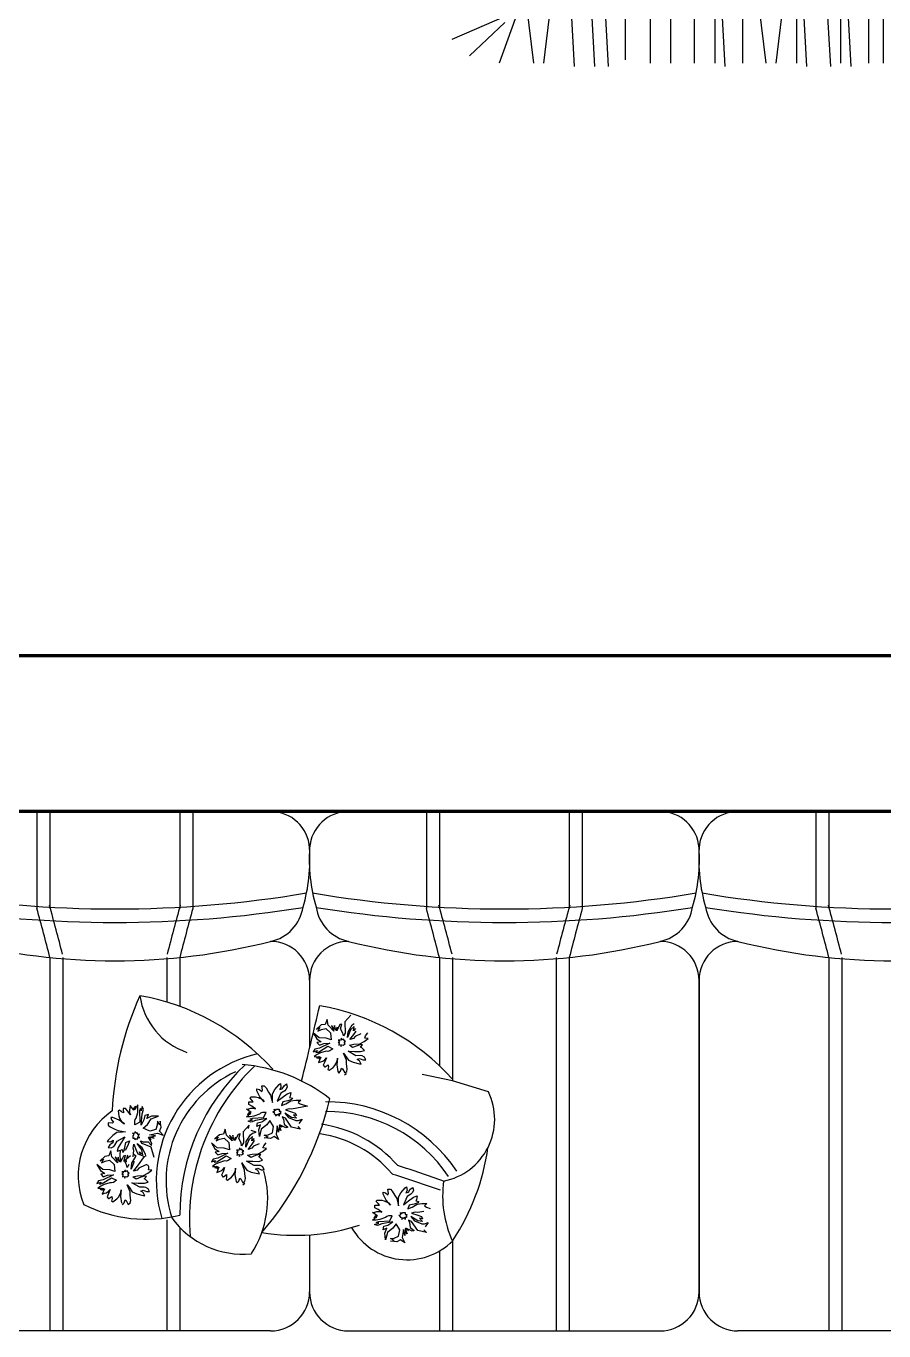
# Model space of a CAD drawing. Header units: millimetres. Extents: x 44393 to 91220, y 25301 to 41858.
# Drawn here: x 56136 to 57457, y 35278 to 37288 of the extents above; entities that cross this region are included whole.
import ezdxf

# ---------------------------------------------------------------- set-up
doc = ezdxf.new("R2010")
doc.units = ezdxf.units.MM
doc.layers.add('I-FURN-IBN', color=1, linetype='Continuous', lineweight=15)
doc.layers.add('LAYER6', color=6, linetype='Continuous')

# ---------------------------------------------------------------- blocks, each defined once
blk = doc.blocks.new('A$C17700EB5')
at = {"layer": 'LAYER6', "color": 250}
for p, q in [((229.9, 93.4), (240.4, 5.3)), ((266.6, 94.2), (256.1, 5.3)), ((298, 94.2), (303.3, 0.1)), ((329.5, 94.2), (334.7, 0.1)), ((350.4, 94.2), (355.7, 0.1)), ((381.9, 94.2), (381.9, 10.5)), ((420.2, 94.2), (420.2, 5.3)), ((451.7, 94.2), (451.6, 5.3)), ((488.3, 94.2), (488.3, 5.3)), ((519.8, 94.2), (519.8, 5.3)), ((530.2, 94.2), (535.5, 0)), ((562.6, 93.4), (562.6, 5.4)), ((587.9, 93.4), (598.3, 5.3)), ((624.5, 94.1), (614.1, 5.3)), ((645.5, 94.1), (645.5, 5.3)), ((656, 94.1), (661.2, 0)), ((692.7, 94.1), (697.9, 0)), ((713.6, 94.1), (713.6, 5.3)), ((724.1, 94.1), (729.3, 0)), ((756.5, 93.4), (756.5, 5.4)), ((779, 94.1), (779, 5.3)), ((198.8, 78.3), (114.6, 42)), ((196.3, 68), (141.9, 16.8)), ((212.1, 73.6), (187.7, 5.2))]:
    blk.add_line(p, q, dxfattribs=at)
blk = doc.blocks.new('fdsfdh4')
at = {"color": 4}
for p, q in [((25859.6, 46246.7), (25379.3, 46246.7)), ((25979.3, 46246.7), (26475.9, 46246.7)), ((26699.4, 46246.7), (26579.3, 46246.7))]:
    blk.add_line(p, q, dxfattribs=at)
at = {"color": 8}
for p, q in [((25499.4, 46246.7), (25499.4, 46097.2)), ((25519.4, 46246.7), (25519.4, 46097.2)), ((25719.4, 46246.7), (25719.4, 46097.2)), ((25739.4, 46246.7), (25739.4, 46097.2)), ((26099.4, 46246.7), (26099.4, 46097.2)), ((26119.4, 46246.7), (26119.4, 46097.2)), ((26319.4, 46246.7), (26319.4, 46097.2)), ((26339.4, 46246.7), (26339.4, 46097.2)), ((26699.4, 46246.7), (26699.4, 46097.2)), ((26719.4, 46246.7), (26719.4, 46097.2)), ((25519.4, 46021.8), (25519.4, 45446.7)), ((25539.4, 46021.8), (25539.4, 45446.7)), ((25699.4, 46021.8), (25699.4, 45953.2)), ((25719.4, 46021.8), (25719.4, 45946.5)), ((26119.4, 46021.8), (26119.4, 45855.2)), ((26139.4, 46021.8), (26139.4, 45832)), ((26299.4, 46021.8), (26299.4, 45446.7)), ((26319.4, 46021.8), (26319.4, 45446.7)), ((26719.4, 46021.8), (26719.4, 45446.7)), ((26739.4, 46021.8), (26739.4, 45446.7)), ((25919.4, 45986.7), (25919.4, 45882.7)), ((26519.4, 45986.7), (26519.4, 45506.7)), ((26519.4, 45506.7), (26519.4, 45986.7)), ((26519.4, 45506.7), (26519.4, 45986.7)), ((26519.4, 45506.7), (26519.4, 45986.7)), ((26519.4, 45506.7), (26519.4, 45986.7)), ((26519.4, 45986.7), (26519.4, 45506.7)), ((25982.9, 45932.8), (25973.7, 45922.7)), ((25937.4, 45917.9), (25930.2, 45911.6)), ((25930.2, 45911.6), (25935.4, 45914.1)), ((25935.4, 45914.1), (25932.4, 45908.5)), ((25932.4, 45908.5), (25937.6, 45911)), ((25943.7, 45918.9), (25937.4, 45917.9)), ((25937.6, 45911), (25944.7, 45912.5)), ((25946.4, 45926.6), (25943.7, 45918.9)), ((25944.7, 45912.5), (25951.8, 45905.9)), ((25948.2, 45917.4), (25946.4, 45926.6)), ((25957, 45908.4), (25948.2, 45917.4)), ((25953, 45917.3), (25957, 45908.4)), ((25958.2, 45911.6), (25953, 45917.3)), ((25959.9, 45909.3), (25957.8, 45917.2)), ((25957.8, 45917.2), (25958.2, 45911.6)), ((25962.1, 45914.4), (25959.9, 45909.3)), ((25966.2, 45918.5), (25961.2, 45909.1)), ((25961.2, 45909.1), (25962.1, 45914.4)), ((25969.1, 45919.4), (25966.2, 45918.5)), ((25967.2, 45912.2), (25969.1, 45919.4)), ((25970.8, 45905.4), (25967.2, 45912.2)), ((25973.7, 45922.7), (25974.3, 45905.5)), ((25982.6, 45910.3), (25977.9, 45898.8)), ((25978.7, 45907.5), (25985.2, 45918)), ((25988.2, 45915.5), (25982.6, 45910.3)), ((25985.2, 45918), (25988.3, 45920.2)), ((25987.1, 45908.8), (25988.2, 45915.5)), ((25990.4, 45912.4), (25987.1, 45908.8)), ((25934.1, 45897.9), (25925.1, 45905.6)), ((25925.1, 45905.6), (25930.4, 45896.5)), ((25930.4, 45896.5), (25937.1, 45892)), ((25937.1, 45892), (25930.8, 45891)), ((25930.8, 45891), (25934.9, 45886.9)), ((25944.9, 45897.5), (25934.1, 45897.9)), ((25950.4, 45889.7), (25934.8, 45882.1)), ((25934.9, 45886.9), (25941.5, 45889.2)), ((25941.5, 45889.2), (25950.4, 45889.7)), ((25952.6, 45894.8), (25944.9, 45897.5)), ((25951.8, 45905.9), (25952.6, 45894.8)), ((25969, 45894.8), (25963.5, 45894.4)), ((25963.5, 45894.4), (25966.2, 45893.9)), ((25966.2, 45893.9), (25963.6, 45890.9)), ((25963.6, 45890.9), (25964.9, 45890.7)), ((25964.9, 45890.7), (25964.3, 45886.7)), ((25968.2, 45897.7), (25969, 45894.8)), ((25970.4, 45894.6), (25968.2, 45897.7)), ((25971.4, 45896.5), (25970.4, 45894.6)), ((25971.5, 45901.2), (25970.8, 45905.4)), ((25971.1, 45886.9), (25974.2, 45889.1)), ((25973.6, 45893.4), (25971.4, 45896.5)), ((25974.3, 45905.5), (25971.5, 45901.2)), ((25972.6, 45891.5), (25974.9, 45893.1)), ((25974.2, 45889.1), (25972.6, 45891.5)), ((25974.9, 45893.1), (25973.6, 45893.4)), ((25977.9, 45898.8), (25978.7, 45907.5)), ((25981.4, 45895.5), (25987.5, 45903.3)), ((25987.2, 45897.2), (25981.4, 45895.5)), ((25989.7, 45900.2), (25987.2, 45897.2)), ((25987.5, 45903.3), (25991.1, 45908.2)), ((25987.7, 45888.2), (25996.7, 45888.8)), ((25998.6, 45904.2), (25989.7, 45900.2)), ((25996.7, 45888.8), (26003.5, 45892.4)), ((26003.5, 45892.4), (26009.7, 45896.9)), ((26004.4, 45897.7), (26005.6, 45901)), ((26009.7, 45896.9), (26004.4, 45897.7)), ((26005.6, 45901), (26009.1, 45905.8)), ((25927.7, 45880.6), (25924.9, 45876.3)), ((25924.9, 45876.3), (25931.5, 45878.6)), ((25931.1, 45872.5), (25926.5, 45869.2)), ((25926.5, 45869.2), (25931.2, 45869.1)), ((25934.8, 45882.1), (25927.7, 45880.6)), ((25934.8, 45882.1), (25927.7, 45880.6)), ((25931.5, 45878.6), (25928.9, 45875.6)), ((25931.5, 45878.6), (25928.9, 45875.6)), ((25928.9, 45875.6), (25933.1, 45876.2)), ((25928.9, 45875.6), (25933.1, 45876.2)), ((25930.2, 45867.2), (25933.4, 45869.4)), ((25931.2, 45869.1), (25930.2, 45867.2)), ((25936.3, 45875), (25931.1, 45872.5)), ((25936.3, 45875), (25931.1, 45872.5)), ((25933.4, 45869.4), (25931.6, 45866.9)), ((25931.6, 45866.9), (25934.7, 45869.2)), ((25933.1, 45876.2), (25947.7, 45885.4)), ((25934.7, 45869.2), (25933.5, 45865.9)), ((25934.7, 45869.2), (25933.5, 45865.9)), ((25945, 45877.7), (25936.3, 45875)), ((25947.6, 45877.2), (25945, 45877.7)), ((25950.5, 45878.1), (25947.6, 45877.2)), ((25947.7, 45885.4), (25955.2, 45881.4)), ((25955.2, 45881.4), (25950.5, 45878.1)), ((25964.3, 45886.7), (25967.1, 45887.6)), ((25967.1, 45887.6), (25968, 45884.7)), ((25968, 45884.7), (25968.5, 45887.4)), ((25968.5, 45887.4), (25971.1, 45886.9)), ((25971.8, 45874.5), (25974.5, 45870.7)), ((25976.1, 45863.6), (25971.8, 45874.5)), ((25974.5, 45870.7), (25979.5, 45863.7)), ((25990.9, 45870.6), (25979.1, 45877.4)), ((25979.1, 45877.4), (25988.6, 45877.2)), ((25980.7, 45886.7), (25987.7, 45888.2)), ((25985.5, 45883.2), (25980.7, 45886.7)), ((25992.8, 45886), (25985.5, 45883.2)), ((25988.6, 45877.2), (25998.1, 45876.9)), ((25997.8, 45870.9), (25990.9, 45870.6)), ((25998.6, 45887.8), (25992.8, 45886)), ((26000.5, 45870.4), (25997.8, 45870.9)), ((25997.9, 45883.8), (26001.2, 45887.3)), ((25999.8, 45882.8), (25997.9, 45883.8)), ((25998.1, 45876.9), (26003.9, 45878.7)), ((26001.2, 45887.3), (25998.6, 45887.8)), ((26003.9, 45878.7), (25999.8, 45882.8)), ((26004.2, 45868.4), (26000.5, 45870.4)), ((26006.2, 45864), (26004.2, 45868.4)), ((25936.6, 45868.2), (25933.1, 45859.9)), ((25933.1, 45859.9), (25936.8, 45861.3)), ((25933.5, 45865.9), (25936.6, 45868.2)), ((25933.5, 45865.9), (25936.6, 45868.2)), ((25936.8, 45861.3), (25939.7, 45862.2)), ((25936.8, 45861.3), (25939.7, 45862.2)), ((25939.7, 45862.2), (25942.8, 45864.4)), ((25939.7, 45862.2), (25942.8, 45864.4)), ((25942.9, 45861), (25940.6, 45855.9)), ((25942.9, 45861), (25940.6, 45855.9)), ((25940.6, 45855.9), (25942.9, 45852.8)), ((25942.8, 45864.4), (25945.3, 45867.4)), ((25945.3, 45867.4), (25942.9, 45861)), ((25945.3, 45867.4), (25942.9, 45861)), ((25942.9, 45852.8), (25943.6, 45853.3)), ((25943.6, 45853.3), (25948.3, 45856.6)), ((25948.4, 45853.2), (25947.7, 45849.2)), ((25947.7, 45849.2), (25949.6, 45848.2)), ((25948.3, 45856.6), (25948.4, 45853.2)), ((25949.6, 45848.2), (25955.8, 45852.6)), ((25955.8, 45852.6), (25958.4, 45855.6)), ((25958.4, 45855.6), (25962.1, 45861.8)), ((25962.2, 45866.6), (25961.2, 45856.5)), ((25961.2, 45856.5), (25962.9, 45846)), ((25962.1, 45861.8), (25962.2, 45866.6)), ((25967.1, 45846.6), (25968.5, 45851.2)), ((25968.5, 45851.2), (25970.4, 45850.2)), ((25970.4, 45850.2), (25973.5, 45844.2)), ((25976.5, 45858), (25976.1, 45863.6)), ((25977.3, 45850.4), (25976.5, 45858)), ((25976.6, 45846.4), (25977.3, 45850.4)), ((25979.5, 45863.7), (25986.5, 45860.5)), ((25986.5, 45860.5), (25996.3, 45858.1)), ((25992.7, 45864.9), (25996.4, 45866.3)), ((25996.5, 45862.9), (25992.7, 45864.9)), ((25996.3, 45858.1), (25999, 45857.7)), ((25996.4, 45866.3), (26001.4, 45864.1)), ((25999, 45857.7), (25996.5, 45862.9)), ((26001.4, 45864.1), (26006.2, 45864)), ((25962.9, 45846), (25964.5, 45843.7)), ((25964.5, 45843.7), (25967.1, 45846.6)), ((25973.3, 45841.1), (25976.4, 45843.3)), ((25973.5, 45844.2), (25976.6, 45846.4)), ((26139.4, 45832), (26092.7, 45841.7)), ((26194.9, 45815.1), (26139.4, 45832)), ((25838.3, 45816.6), (25838.3, 45819.4)), ((25838.3, 45819.4), (25842.1, 45818.5)), ((25843, 45807), (25838.3, 45816.6)), ((25842.1, 45818.5), (25845.9, 45815.6)), ((25845.9, 45824.2), (25849.7, 45824.2)), ((25846.8, 45817.5), (25845.9, 45824.2)), ((25845.9, 45815.6), (25846.8, 45817.5)), ((25849.7, 45824.2), (25852.5, 45821.3)), ((25852.5, 45821.3), (25856.4, 45814.6)), ((25856.4, 45814.6), (25859.2, 45809.9)), ((25859.2, 45809.9), (25862.1, 45798.5)), ((25862.1, 45811.8), (25865.9, 45818.5)), ((25862.1, 45803.2), (25862.1, 45811.8)), ((25865.9, 45818.5), (25872.5, 45826.1)), ((25875.4, 45812.7), (25869.7, 45800.4)), ((25872.5, 45826.1), (25874.4, 45828)), ((25875.4, 45822.3), (25873.5, 45818.5)), ((25873.5, 45818.5), (25877.3, 45819.4)), ((25874.4, 45828), (25875.4, 45822.3)), ((25881.1, 45816.6), (25875.4, 45812.7)), ((25877.3, 45819.4), (25880.2, 45824.2)), ((25877.3, 45806.1), (25884.9, 45811.8)), ((25880.2, 45824.2), (25884, 45827)), ((25883, 45818.5), (25881.1, 45816.6)), ((25884.9, 45822.3), (25883, 45818.5)), ((25884, 45827), (25884.9, 45822.3)), ((25884.9, 45811.8), (25890.6, 45813.7)), ((25889.7, 45808), (25888.7, 45806.1)), ((25890.6, 45813.7), (25889.7, 45808)), ((25636, 45789.5), (25632.2, 45789.2)), ((25632.2, 45789.2), (25632.3, 45788.3)), ((25632.3, 45788.3), (25632.7, 45782.6)), ((25639.2, 45785), (25636, 45789.5)), ((25639.2, 45785), (25636, 45789.5)), ((25642.6, 45790), (25641.9, 45787.1)), ((25642.6, 45790), (25641.9, 45787.1)), ((25643.3, 45793.9), (25642.6, 45790)), ((25648.6, 45786.7), (25643.3, 45793.9)), ((25648.3, 45790.5), (25648.6, 45786.7)), ((25650.5, 45787.8), (25648.3, 45790.5)), ((25648.3, 45790.5), (25648.6, 45786.7)), ((25650.5, 45787.8), (25648.3, 45790.5)), ((25650.2, 45791.6), (25650.5, 45787.8)), ((25651.3, 45788.8), (25650.2, 45791.6)), ((25651, 45792.6), (25651.3, 45788.8)), ((25652.1, 45790.8), (25651, 45792.6)), ((25654.7, 45794.8), (25652.1, 45790.8)), ((25654.6, 45783.3), (25655.1, 45789.1)), ((25654.6, 45783.3), (25655.1, 45789.1)), ((25655.1, 45789.1), (25654.7, 45794.8)), ((25658.9, 45789.4), (25657.3, 45785.5)), ((25658.9, 45789.4), (25657.3, 45785.5)), ((25660.2, 45785.7), (25658.9, 45789.4)), ((25660.2, 45785.7), (25658.9, 45789.4)), ((25661.6, 45792.5), (25660.2, 45785.7)), ((25661.5, 45781), (25663.8, 45787.9)), ((25661.5, 45781), (25663.8, 45787.9)), ((25663.8, 45787.9), (25661.6, 45792.5)), ((25822.1, 45788), (25825.9, 45788.9)), ((25829.7, 45783.2), (25822.1, 45788)), ((25825.9, 45799.4), (25826.8, 45799.4)), ((25825.9, 45795.6), (25825.9, 45799.4)), ((25830.6, 45792.7), (25825.9, 45795.6)), ((25830.6, 45792.7), (25825.9, 45795.6)), ((25825.9, 45788.9), (25828.7, 45789.9)), ((25825.9, 45788.9), (25828.7, 45789.9)), ((25826.8, 45799.4), (25832.5, 45799.4)), ((25827.8, 45805.1), (25828.7, 45807)), ((25830.6, 45802.3), (25827.8, 45805.1)), ((25828.7, 45807), (25836.3, 45807)), ((25828.7, 45789.9), (25832.5, 45789.9)), ((25828.7, 45789.9), (25832.5, 45789.9)), ((25832.5, 45799.4), (25830.6, 45802.3)), ((25836.3, 45788.9), (25830.6, 45792.7)), ((25836.3, 45788.9), (25830.6, 45792.7)), ((25832.5, 45789.9), (25836.3, 45788.9)), ((25836.3, 45807), (25840.2, 45806.1)), ((25840.2, 45806.1), (25846.8, 45803.2)), ((25849.7, 45799.4), (25843, 45807)), ((25846.8, 45803.2), (25849.7, 45799.4)), ((25862.1, 45798.5), (25862.1, 45803.2)), ((25864.9, 45788), (25866.8, 45786.1)), ((25865.9, 45785.1), (25864.9, 45788)), ((25866.8, 45786.1), (25868.7, 45788)), ((25868.7, 45788), (25872.5, 45788)), ((25869.7, 45800.4), (25877.3, 45806.1)), ((25872.5, 45788), (25872.5, 45785.1)), ((25878.3, 45799.4), (25876.4, 45793.7)), ((25876.4, 45793.7), (25883, 45796.5)), ((25885.9, 45801.3), (25878.3, 45799.4)), ((25887.8, 45788.9), (25882.1, 45787)), ((25883, 45796.5), (25890.6, 45801.3)), ((25891.6, 45803.2), (25885.9, 45801.3)), ((25891.6, 45788), (25887.8, 45788.9)), ((25888.7, 45806.1), (25893.5, 45805.1)), ((25890.6, 45801.3), (25898.3, 45802.3)), ((25893.5, 45805.1), (25891.6, 45803.2)), ((25916, 45792.9), (25891.6, 45788)), ((25898.3, 45802.3), (25905.9, 45802.3)), ((25905.9, 45802.3), (25902.1, 45798.5)), ((25902.1, 45798.5), (25904.9, 45796.5)), ((25904.9, 45796.5), (25916, 45792.9)), ((25616.1, 45775.5), (25613.2, 45775.3)), ((25613.2, 45775.3), (25614.5, 45771.6)), ((25614.5, 45771.6), (25617.6, 45768)), ((25617.6, 45768), (25615.8, 45766.9)), ((25625.9, 45771.5), (25616.1, 45775.5)), ((25626.6, 45786.9), (25624.8, 45785.8)), ((25624.8, 45785.8), (25625.4, 45778.2)), ((25625.4, 45778.2), (25626.7, 45774.5)), ((25634.1, 45765.5), (25625.9, 45771.5)), ((25629.7, 45784.3), (25626.6, 45786.9)), ((25626.7, 45774.5), (25630, 45768)), ((25632.7, 45782.6), (25629.7, 45784.3)), ((25630, 45768), (25634.1, 45765.5)), ((25643.5, 45779.6), (25639.2, 45785)), ((25643.5, 45779.6), (25639.2, 45785)), ((25641.9, 45787.1), (25642.2, 45783.3)), ((25641.9, 45787.1), (25642.2, 45783.3)), ((25642.2, 45783.3), (25643.5, 45779.6)), ((25650, 45769.6), (25650.7, 45772.5)), ((25650.4, 45763.9), (25650, 45769.6)), ((25657.7, 45768.3), (25650.4, 45763.9)), ((25650.7, 45772.5), (25652.5, 45774.6)), ((25652.5, 45774.6), (25654.6, 45783.3)), ((25657.3, 45785.5), (25657.7, 45768.3)), ((25660, 45763.7), (25661.5, 45781)), ((25664.1, 45771.7), (25660, 45763.7)), ((25665.5, 45778.5), (25664.1, 45771.7)), ((25671.1, 45779.9), (25665.5, 45778.5)), ((25668.7, 45773.9), (25671.1, 45779.9)), ((25676.1, 45777.4), (25668.7, 45773.9)), ((25669.5, 45764.4), (25675.5, 45773.5)), ((25675.5, 45773.5), (25686.6, 45777.3)), ((25686.6, 45777.3), (25676.1, 45777.4)), ((25685.3, 45769.5), (25684.8, 45763.7)), ((25688.6, 45764), (25685.3, 45769.5)), ((25689.1, 45769.8), (25688.6, 45764)), ((25690.8, 45760.4), (25689.1, 45769.8)), ((25822.1, 45776.5), (25825.9, 45779.4)), ((25827.8, 45776.5), (25822.1, 45776.5)), ((25824, 45780.4), (25827.8, 45780.4)), ((25825.9, 45779.4), (25824, 45780.4)), ((25824.9, 45781.3), (25828.7, 45781.3)), ((25827.8, 45780.4), (25824.9, 45781.3)), ((25824.9, 45769.9), (25831.6, 45771.8)), ((25829.7, 45768), (25824.9, 45769.9)), ((25825.9, 45783.2), (25829.7, 45783.2)), ((25828.7, 45781.3), (25825.9, 45783.2)), ((25825.9, 45783.2), (25829.7, 45783.2)), ((25828.7, 45781.3), (25825.9, 45783.2)), ((25833.5, 45777.5), (25827.8, 45776.5)), ((25833.5, 45777.5), (25827.8, 45776.5)), ((25827.8, 45772.7), (25831.6, 45774.6)), ((25827.8, 45772.7), (25831.6, 45774.6)), ((25831.6, 45771.8), (25827.8, 45772.7)), ((25831.6, 45771.8), (25827.8, 45772.7)), ((25836.3, 45770.8), (25829.7, 45768)), ((25836.3, 45770.8), (25829.7, 45768)), ((25831.6, 45774.6), (25848.7, 45775.6)), ((25842.1, 45780.4), (25833.5, 45777.5)), ((25853.5, 45773.7), (25836.3, 45770.8)), ((25839.2, 45767), (25845.9, 45768.9)), ((25844, 45782.3), (25842.1, 45780.4)), ((25846.8, 45783.2), (25844, 45782.3)), ((25845.9, 45768.9), (25853.5, 45773.7)), ((25852.5, 45783.2), (25846.8, 45783.2)), ((25848.7, 45775.6), (25852.5, 45783.2)), ((25858.3, 45770.8), (25853.5, 45764.2)), ((25864, 45761.3), (25858.3, 45770.8)), ((25863, 45784.2), (25865.9, 45785.1)), ((25865.9, 45781.3), (25863, 45784.2)), ((25864.9, 45780.4), (25865.9, 45781.3)), ((25868.7, 45779.4), (25864.9, 45780.4)), ((25871.6, 45780.4), (25866.8, 45777.5)), ((25866.8, 45777.5), (25868.7, 45779.4)), ((25872.5, 45777.5), (25871.6, 45780.4)), ((25872.5, 45785.1), (25875.4, 45785.1)), ((25872.5, 45781.3), (25872.5, 45777.5)), ((25874.4, 45780.4), (25872.5, 45781.3)), ((25875.4, 45785.1), (25874.4, 45784.2)), ((25874.4, 45784.2), (25874.4, 45780.4)), ((25877.3, 45776.5), (25879.2, 45772.7)), ((25882.1, 45774.6), (25877.3, 45776.5)), ((25879.2, 45772.7), (25880.2, 45765.1)), ((25891.6, 45775.6), (25881.1, 45782.3)), ((25881.1, 45782.3), (25886.8, 45775.6)), ((25882.1, 45787), (25891.6, 45784.2)), ((25891.6, 45760.4), (25882.1, 45774.6)), ((25886.8, 45775.6), (25898.3, 45770.8)), ((25891.6, 45784.2), (25897.3, 45782.3)), ((25899.2, 45774.6), (25891.6, 45775.6)), ((25894.5, 45779.4), (25899.2, 45774.6)), ((25899.2, 45778.5), (25894.5, 45779.4)), ((25897.3, 45782.3), (25899.2, 45778.5)), ((25898.3, 45770.8), (25902.1, 45770.8)), ((25902.1, 45770.8), (25907.8, 45772.7)), ((25907.8, 45772.7), (25903, 45766.1)), ((25609.1, 45767.3), (25609.4, 45763.5)), ((25615.8, 45766.9), (25609.1, 45767.3)), ((25616.3, 45747.9), (25609.3, 45740.6)), ((25609.4, 45763.5), (25612.4, 45760.9)), ((25612.4, 45760.9), (25619.4, 45757.6)), ((25622.7, 45752.2), (25616.3, 45747.9)), ((25619.4, 45757.6), (25624.4, 45755.2)), ((25631.2, 45752.8), (25622.7, 45752.2)), ((25624.4, 45755.2), (25636, 45753.2)), ((25636, 45753.2), (25631.2, 45752.8)), ((25646.6, 45751.2), (25648.7, 45749.4)), ((25649.6, 45750.5), (25646.6, 45751.2)), ((25648.7, 45749.4), (25646.9, 45747.4)), ((25650.3, 45753.4), (25649.6, 45750.5)), ((25653.4, 45750.8), (25650.3, 45753.4)), ((25654.2, 45751.8), (25653.4, 45750.8)), ((25655.5, 45748.1), (25654.2, 45751.8)), ((25654.8, 45745.1), (25657.2, 45750.1)), ((25657.2, 45750.1), (25655.5, 45748.1)), ((25663.2, 45759.2), (25669.5, 45764.4)), ((25673.2, 45754.2), (25663.2, 45759.2)), ((25672.7, 45748.5), (25684.9, 45751.3)), ((25682.3, 45747.3), (25672.7, 45748.5)), ((25682.5, 45756.9), (25673.2, 45754.2)), ((25684.8, 45763.7), (25682.5, 45756.9)), ((25684.9, 45751.3), (25693.7, 45748.2)), ((25688.4, 45754.5), (25690.8, 45760.4)), ((25693.7, 45748.2), (25688.4, 45754.5)), ((25780.6, 45748.7), (25773.4, 45742.4)), ((25787, 45749.7), (25780.6, 45748.7)), ((25789.6, 45757.4), (25787, 45749.7)), ((25791.5, 45748.2), (25789.6, 45757.4)), ((25800.2, 45739.3), (25791.5, 45748.2)), ((25796.3, 45748.1), (25800.2, 45739.3)), ((25801.4, 45742.5), (25796.3, 45748.1)), ((25803.1, 45740.1), (25801, 45748)), ((25801, 45748), (25801.4, 45742.5)), ((25809.4, 45749.3), (25804.4, 45739.9)), ((25812.3, 45750.2), (25809.4, 45749.3)), ((25810.4, 45743), (25812.3, 45750.2)), ((25826.2, 45763.6), (25817, 45753.5)), ((25817, 45753.5), (25817.5, 45736.4)), ((25821.9, 45738.3), (25828.5, 45748.9)), ((25825.3, 45758.3), (25826.2, 45763.6)), ((25828.5, 45748.9), (25831.6, 45751.1)), ((25837.3, 45752.8), (25829.6, 45755.5)), ((25831.6, 45751.1), (25837.3, 45752.8)), ((25838.3, 45761.3), (25839.2, 45767)), ((25844, 45764.2), (25838.3, 45761.3)), ((25841.1, 45756.5), (25844, 45764.2)), ((25842.1, 45746.1), (25841.1, 45756.5)), ((25844.9, 45757.5), (25842.1, 45746.1)), ((25853.5, 45764.2), (25844.9, 45757.5)), ((25849.7, 45748), (25855.4, 45748.9)), ((25855.4, 45745.1), (25849.7, 45748)), ((25855.4, 45748.9), (25862.1, 45751.8)), ((25862.1, 45751.8), (25864, 45761.3)), ((25869.7, 45762.3), (25867.8, 45749.9)), ((25867.8, 45749.9), (25871.6, 45741.3)), ((25871.6, 45752.7), (25869.7, 45762.3)), ((25872.5, 45760.4), (25871.6, 45752.7)), ((25872.5, 45763.2), (25875.4, 45755.6)), ((25877.3, 45760.4), (25872.5, 45763.2)), ((25875.4, 45755.6), (25872.5, 45760.4)), ((25873.5, 45764.2), (25877.3, 45760.4)), ((25883, 45759.4), (25873.5, 45764.2)), ((25880.2, 45765.1), (25885.9, 45760.4)), ((25885.9, 45760.4), (25883, 45759.4)), ((25904.9, 45757.5), (25891.6, 45760.4)), ((25901.1, 45761.3), (25904.9, 45757.5)), ((25609.3, 45740.6), (25607.5, 45738.6)), ((25607.5, 45738.6), (25613.3, 45738.1)), ((25611.8, 45733.2), (25609.2, 45729.1)), ((25609.2, 45729.1), (25614, 45728.6)), ((25616.3, 45736.4), (25611.8, 45733.2)), ((25613.3, 45738.1), (25616.9, 45740.3)), ((25614, 45728.6), (25617.7, 45730.8)), ((25616.9, 45740.3), (25616.3, 45736.4)), ((25617.7, 45730.8), (25619.4, 45732.8)), ((25619.4, 45732.8), (25622.8, 45738.8)), ((25622.8, 45738.8), (25634.7, 45745.5)), ((25624.5, 45729.4), (25623, 45723.5)), ((25629.6, 45737.4), (25624.5, 45729.4)), ((25634.7, 45745.5), (25629.6, 45737.4)), ((25633.5, 45723.4), (25635, 45729.3)), ((25635, 45729.3), (25636.3, 45737)), ((25639.5, 45732.5), (25635.4, 45724.5)), ((25636.3, 45737), (25641.8, 45739.3)), ((25641.8, 45739.3), (25639.5, 45732.5)), ((25646.9, 45747.4), (25647.2, 45743.6)), ((25647.2, 45743.6), (25650.1, 45743.8)), ((25647.5, 45728.3), (25648.9, 45734.2)), ((25648.7, 45724.6), (25647.5, 45728.3)), ((25648.9, 45734.2), (25652.5, 45724.9)), ((25650.1, 45743.8), (25650.3, 45741)), ((25650.3, 45741), (25651.2, 45742)), ((25651.2, 45742), (25655, 45742.3)), ((25661.1, 45725.6), (25653.6, 45735.5)), ((25653.6, 45735.5), (25660.7, 45730.3)), ((25653.9, 45744.1), (25657.7, 45744.4)), ((25655, 45742.3), (25653.9, 45744.1)), ((25657.7, 45744.4), (25654.8, 45745.1)), ((25659, 45739.7), (25663, 45738.1)), ((25661.3, 45735.1), (25659, 45739.7)), ((25660.7, 45730.3), (25666.3, 45719.3)), ((25675.4, 45729.6), (25661.3, 45735.1)), ((25663, 45738.1), (25670.6, 45737.8)), ((25670.6, 45737.8), (25675.8, 45732.5)), ((25671.1, 45744.5), (25675.2, 45741)), ((25676.6, 45735.4), (25671.1, 45744.5)), ((25671.9, 45745.5), (25679.8, 45743.3)), ((25675.2, 45741), (25671.9, 45745.5)), ((25674.8, 45745.8), (25682.3, 45747.3)), ((25679.8, 45743.3), (25674.8, 45745.8)), ((25680.2, 45713.7), (25675.4, 45729.6)), ((25675.8, 45732.5), (25676.6, 45735.4)), ((25777.3, 45728.8), (25768.3, 45736.4)), ((25768.3, 45736.4), (25773.6, 45727.3)), ((25773.4, 45742.4), (25778.6, 45744.9)), ((25778.6, 45744.9), (25775.6, 45739.3)), ((25775.6, 45739.3), (25780.9, 45741.8)), ((25788.1, 45728.3), (25777.3, 45728.8)), ((25780.9, 45741.8), (25787.9, 45743.4)), ((25787.9, 45743.4), (25795, 45736.7)), ((25795.9, 45725.6), (25788.1, 45728.3)), ((25795, 45736.7), (25795.9, 45725.6)), ((25805.3, 45745.2), (25803.1, 45740.1)), ((25804.4, 45739.9), (25805.3, 45745.2)), ((25814.1, 45736.2), (25810.4, 45743)), ((25811.4, 45728.5), (25812.3, 45725.6)), ((25813.6, 45725.4), (25811.4, 45728.5)), ((25814.7, 45732), (25814.1, 45736.2)), ((25817.5, 45736.4), (25814.7, 45732)), ((25825.8, 45741.1), (25821.1, 45729.6)), ((25821.1, 45729.6), (25821.9, 45738.3)), ((25824.7, 45726.3), (25830.8, 45734.1)), ((25830.4, 45728), (25824.7, 45726.3)), ((25831.5, 45746.3), (25825.8, 45741.1)), ((25830.3, 45739.7), (25831.5, 45746.3)), ((25833.7, 45743.2), (25830.3, 45739.7)), ((25833, 45731), (25830.4, 45728)), ((25830.8, 45734.1), (25834.3, 45739)), ((25841.9, 45735), (25833, 45731)), ((25834.3, 45739), (25833.7, 45743.2)), ((25846.7, 45723.2), (25852.9, 45727.7)), ((25847.6, 45728.6), (25848.8, 45731.8)), ((25852.9, 45727.7), (25847.6, 45728.6)), ((25848.8, 45731.8), (25852.4, 45736.6)), ((25849.7, 45744.2), (25855.4, 45745.1)), ((25859.2, 45743.2), (25849.7, 45744.2)), ((25864.9, 45746.1), (25859.2, 45743.2)), ((25871.6, 45741.3), (25864.9, 45746.1)), ((25604.1, 45715.1), (25596.9, 45708.8)), ((25596.9, 45708.8), (25602.1, 45711.4)), ((25602.1, 45711.4), (25599.1, 45705.7)), ((25599.1, 45705.7), (25604.3, 45708.3)), ((25610.4, 45716.1), (25604.1, 45715.1)), ((25604.3, 45708.3), (25611.4, 45709.8)), ((25613.1, 45723.9), (25610.4, 45716.1)), ((25611.4, 45709.8), (25618.5, 45703.2)), ((25615, 45714.7), (25613.1, 45723.9)), ((25623.7, 45705.7), (25615, 45714.7)), ((25624.9, 45708.9), (25619.7, 45714.6)), ((25619.7, 45714.6), (25623.7, 45705.7)), ((25623, 45723.5), (25628.6, 45724.9)), ((25624.5, 45714.4), (25624.9, 45708.9)), ((25626.6, 45706.6), (25624.5, 45714.4)), ((25628.8, 45711.7), (25626.6, 45706.6)), ((25627.6, 45725.3), (25627.2, 45717.6)), ((25627.2, 45717.6), (25627.8, 45710)), ((25632.9, 45715.8), (25627.9, 45706.4)), ((25627.9, 45706.4), (25628.8, 45711.7)), ((25628.6, 45724.9), (25630.5, 45726)), ((25630.5, 45726), (25631.8, 45721.4)), ((25631.8, 45721.4), (25633.5, 45723.4)), ((25635.8, 45716.6), (25632.9, 45715.8)), ((25633.7, 45707.5), (25634.8, 45714.1)), ((25637, 45711), (25633.7, 45707.5)), ((25633.9, 45709.5), (25635.8, 45716.6)), ((25637.5, 45702.7), (25633.9, 45709.5)), ((25637.6, 45706.8), (25637, 45711)), ((25638.7, 45717.6), (25637.2, 45711.7)), ((25637.2, 45711.7), (25643.5, 45717)), ((25649.3, 45707.6), (25644.6, 45696)), ((25645.4, 45704.8), (25652, 45715.3)), ((25647.6, 45715), (25648.7, 45724.6)), ((25648.1, 45719.3), (25652.2, 45715.8)), ((25652.5, 45724.9), (25654.9, 45719.3)), ((25654.3, 45700.6), (25665, 45715.3)), ((25654.9, 45719.3), (25665, 45715.3)), ((25657.5, 45722.4), (25662.6, 45718)), ((25658.8, 45717.7), (25657.5, 45722.4)), ((25662.6, 45718), (25661.1, 45725.6)), ((25666.3, 45719.3), (25666.6, 45715.5)), ((25771, 45711.4), (25768.2, 45707.1)), ((25768.2, 45707.1), (25774.7, 45709.4)), ((25778, 45712.9), (25771, 45711.4)), ((25778, 45712.9), (25771, 45711.4)), ((25774.7, 45709.4), (25772.2, 45706.4)), ((25774.7, 45709.4), (25772.2, 45706.4)), ((25773.6, 45727.3), (25780.4, 45722.8)), ((25780.4, 45722.8), (25774.1, 45721.8)), ((25774.1, 45721.8), (25778.2, 45717.7)), ((25776.4, 45707.1), (25790.9, 45716.2)), ((25793.7, 45720.5), (25778, 45712.9)), ((25778.2, 45717.7), (25784.7, 45720)), ((25788.2, 45708.5), (25779.6, 45705.8)), ((25784.7, 45720), (25793.7, 45720.5)), ((25790.9, 45708), (25788.2, 45708.5)), ((25790.9, 45716.2), (25798.4, 45712.2)), ((25793.8, 45708.9), (25790.9, 45708)), ((25798.4, 45712.2), (25793.8, 45708.9)), ((25812.3, 45725.6), (25806.7, 45725.2)), ((25806.7, 45725.2), (25809.4, 45724.7)), ((25809.4, 45724.7), (25806.8, 45721.7)), ((25806.8, 45721.7), (25808.2, 45721.5)), ((25808.2, 45721.5), (25807.5, 45717.5)), ((25807.5, 45717.5), (25810.4, 45718.4)), ((25810.4, 45718.4), (25811.3, 45715.5)), ((25811.3, 45715.5), (25811.7, 45718.2)), ((25811.7, 45718.2), (25814.4, 45717.8)), ((25814.6, 45727.3), (25813.6, 45725.4)), ((25814.4, 45717.8), (25817.5, 45720)), ((25816.8, 45724.2), (25814.6, 45727.3)), ((25815.8, 45722.3), (25818.1, 45723.9)), ((25817.5, 45720), (25815.8, 45722.3)), ((25818.1, 45723.9), (25816.8, 45724.2)), ((25834.2, 45701.5), (25822.3, 45708.2)), ((25822.3, 45708.2), (25831.9, 45708)), ((25823.9, 45717.5), (25831, 45719.1)), ((25828.8, 45714), (25823.9, 45717.5)), ((25836.1, 45716.8), (25828.8, 45714)), ((25831, 45719.1), (25840, 45719.6)), ((25831.9, 45708), (25841.4, 45707.8)), ((25841.8, 45718.6), (25836.1, 45716.8)), ((25840, 45719.6), (25846.7, 45723.2)), ((25841.2, 45714.6), (25844.5, 45718.2)), ((25843, 45713.6), (25841.2, 45714.6)), ((25841.4, 45707.8), (25847.1, 45709.5)), ((25844.5, 45718.2), (25841.8, 45718.6)), ((25847.1, 45709.5), (25843, 45713.6)), ((25591.8, 45702.9), (25597.1, 45693.8)), ((25600.8, 45695.2), (25591.8, 45702.9)), ((25597.1, 45693.8), (25603.9, 45689.2)), ((25603.9, 45689.2), (25597.6, 45688.2)), ((25597.6, 45688.2), (25601.6, 45684.1)), ((25611.6, 45694.8), (25600.8, 45695.2)), ((25619.4, 45692.1), (25611.6, 45694.8)), ((25618.5, 45703.2), (25619.4, 45692.1)), ((25635.8, 45692.1), (25630.2, 45691.6)), ((25630.2, 45691.6), (25632.9, 45691.2)), ((25632.9, 45691.2), (25630.3, 45688.2)), ((25630.3, 45688.2), (25631.7, 45688)), ((25631.7, 45688), (25631, 45684)), ((25637.1, 45691.8), (25634.9, 45694.9)), ((25634.9, 45694.9), (25635.8, 45692.1)), ((25638.1, 45693.7), (25637.1, 45691.8)), ((25638.2, 45698.5), (25637.5, 45702.7)), ((25640.3, 45690.6), (25638.1, 45693.7)), ((25641, 45702.8), (25638.2, 45698.5)), ((25639.3, 45688.7), (25641.6, 45690.4)), ((25641, 45686.4), (25639.3, 45688.7)), ((25641.6, 45690.4), (25640.3, 45690.6)), ((25644.6, 45696), (25645.4, 45704.8)), ((25648.2, 45692.7), (25654.3, 45700.6)), ((25653.9, 45694.5), (25648.2, 45692.7)), ((25656.5, 45697.5), (25653.9, 45694.5)), ((25666.4, 45701.9), (25656.5, 45697.5)), ((25663.4, 45686.1), (25670.2, 45689.7)), ((25670.2, 45689.7), (25676.4, 45694.1)), ((25671.1, 45695), (25671.8, 45696.9)), ((25676.4, 45694.1), (25671.1, 45695)), ((25774.4, 45703.3), (25769.7, 45700)), ((25769.7, 45700), (25774.5, 45699.9)), ((25772.2, 45706.4), (25776.4, 45707.1)), ((25772.2, 45706.4), (25776.4, 45707.1)), ((25773.5, 45698), (25776.6, 45700.2)), ((25774.5, 45699.9), (25773.5, 45698)), ((25779.6, 45705.8), (25774.4, 45703.3)), ((25779.6, 45705.8), (25774.4, 45703.3)), ((25776.6, 45700.2), (25774.8, 45697.8)), ((25774.8, 45697.8), (25777.9, 45700)), ((25779.8, 45699), (25776.4, 45690.7)), ((25776.4, 45690.7), (25780, 45692.1)), ((25777.9, 45700), (25776.7, 45696.8)), ((25777.9, 45700), (25776.7, 45696.8)), ((25776.7, 45696.8), (25779.8, 45699)), ((25776.7, 45696.8), (25779.8, 45699)), ((25780, 45692.1), (25782.9, 45693)), ((25780, 45692.1), (25782.9, 45693)), ((25782.9, 45693), (25786, 45695.2)), ((25782.9, 45693), (25786, 45695.2)), ((25786.1, 45691.8), (25783.9, 45686.7)), ((25786.1, 45691.8), (25783.9, 45686.7)), ((25786, 45695.2), (25788.5, 45698.2)), ((25788.5, 45698.2), (25786.1, 45691.8)), ((25788.5, 45698.2), (25786.1, 45691.8)), ((25786.9, 45684.1), (25791.5, 45687.4)), ((25791.5, 45687.4), (25791.6, 45684)), ((25801.6, 45686.4), (25805.4, 45692.6)), ((25805.5, 45697.4), (25804.5, 45687.3)), ((25804.5, 45687.3), (25806.1, 45676.8)), ((25805.4, 45692.6), (25805.5, 45697.4)), ((25815, 45705.4), (25817.8, 45701.5)), ((25819.3, 45694.4), (25815, 45705.4)), ((25817.8, 45701.5), (25822.8, 45694.5)), ((25819.8, 45688.8), (25819.3, 45694.4)), ((25820.5, 45681.2), (25819.8, 45688.8)), ((25822.8, 45694.5), (25829.7, 45691.3)), ((25829.7, 45691.3), (25839.6, 45688.9)), ((25841, 45701.7), (25834.2, 45701.5)), ((25835.9, 45695.7), (25839.6, 45697.1)), ((25839.7, 45693.7), (25835.9, 45695.7)), ((25839.6, 45697.1), (25844.7, 45694.9)), ((25839.6, 45688.9), (25842.2, 45688.5)), ((25842.2, 45688.5), (25839.7, 45693.7)), ((25843.7, 45701.2), (25841, 45701.7)), ((25847.5, 45699.2), (25843.7, 45701.2)), ((25844.7, 45694.9), (25849.4, 45694.8)), ((25849.4, 45694.8), (25847.5, 45699.2)), ((25594.4, 45677.8), (25591.7, 45673.5)), ((25591.7, 45673.5), (25598.2, 45675.8)), ((25597.9, 45669.7), (25593.2, 45666.4)), ((25601.5, 45679.4), (25594.4, 45677.8)), ((25601.5, 45679.4), (25594.4, 45677.8)), ((25598.2, 45675.8), (25595.7, 45672.9)), ((25598.2, 45675.8), (25595.7, 45672.9)), ((25595.7, 45672.9), (25599.9, 45673.5)), ((25595.7, 45672.9), (25599.9, 45673.5)), ((25603.1, 45672.3), (25597.9, 45669.7)), ((25603.1, 45672.3), (25597.9, 45669.7)), ((25599.9, 45673.5), (25614.4, 45682.7)), ((25617.2, 45687), (25601.5, 45679.4)), ((25601.6, 45684.1), (25608.2, 45686.5)), ((25611.7, 45674.9), (25603.1, 45672.3)), ((25608.2, 45686.5), (25617.2, 45687)), ((25614.4, 45674.5), (25611.7, 45674.9)), ((25614.4, 45682.7), (25621.9, 45678.7)), ((25617.3, 45675.4), (25614.4, 45674.5)), ((25621.9, 45678.7), (25617.3, 45675.4)), ((25631, 45684), (25633.9, 45684.9)), ((25633.9, 45684.9), (25634.8, 45682)), ((25634.8, 45682), (25635.2, 45684.6)), ((25635.2, 45684.6), (25637.9, 45684.2)), ((25637.9, 45684.2), (25641, 45686.4)), ((25642.8, 45660.8), (25638.5, 45671.8)), ((25638.5, 45671.8), (25641.3, 45667.9)), ((25641.3, 45667.9), (25646.2, 45660.9)), ((25657.7, 45667.9), (25645.8, 45674.7)), ((25645.8, 45674.7), (25655.3, 45674.4)), ((25647.4, 45684), (25654.5, 45685.5)), ((25652.2, 45680.4), (25647.4, 45684)), ((25659.6, 45683.3), (25652.2, 45680.4)), ((25654.5, 45685.5), (25663.4, 45686.1)), ((25655.3, 45674.4), (25664.9, 45674.2)), ((25664.5, 45668.1), (25657.7, 45667.9)), ((25665.3, 45685.1), (25659.6, 45683.3)), ((25667.2, 45667.7), (25664.5, 45668.1)), ((25664.6, 45681.1), (25668, 45684.6)), ((25666.5, 45680.1), (25664.6, 45681.1)), ((25664.9, 45674.2), (25670.6, 45676)), ((25668, 45684.6), (25665.3, 45685.1)), ((25670.6, 45676), (25666.5, 45680.1)), ((25670.9, 45665.7), (25667.2, 45667.7)), ((25783.9, 45686.7), (25786.1, 45683.6)), ((25786.1, 45683.6), (25786.9, 45684.1)), ((25791.6, 45684), (25791, 45680)), ((25791, 45680), (25792.8, 45679)), ((25792.8, 45679), (25799, 45683.4)), ((25799, 45683.4), (25801.6, 45686.4)), ((25806.1, 45676.8), (25807.8, 45674.5)), ((25807.8, 45674.5), (25810.3, 45677.5)), ((25810.3, 45677.5), (25811.8, 45682)), ((25811.8, 45682), (25813.7, 45681)), ((25813.7, 45681), (25816.8, 45675)), ((25816.5, 45671.9), (25819.6, 45674.2)), ((25816.8, 45675), (25819.9, 45677.2)), ((25819.9, 45677.2), (25820.5, 45681.2)), ((26066.9, 45666.9), (26068.8, 45668.8)), ((26068.8, 45668.8), (26069.8, 45663.1)), ((26074.5, 45665), (26078.3, 45667.8)), ((26078.3, 45667.8), (26079.3, 45663.1)), ((25593.2, 45666.4), (25598, 45666.3)), ((25597, 45664.4), (25600.1, 45666.6)), ((25598, 45666.3), (25597, 45664.4)), ((25600.1, 45666.6), (25598.3, 45664.2)), ((25598.3, 45664.2), (25601.4, 45666.4)), ((25603.3, 45665.4), (25599.8, 45657.1)), ((25599.8, 45657.1), (25603.5, 45658.6)), ((25601.4, 45666.4), (25600.2, 45663.2)), ((25601.4, 45666.4), (25600.2, 45663.2)), ((25600.2, 45663.2), (25603.3, 45665.4)), ((25600.2, 45663.2), (25603.3, 45665.4)), ((25603.5, 45658.6), (25606.4, 45659.4)), ((25603.5, 45658.6), (25606.4, 45659.4)), ((25606.4, 45659.4), (25609.5, 45661.7)), ((25606.4, 45659.4), (25609.5, 45661.7)), ((25609.6, 45658.2), (25607.4, 45653.1)), ((25609.6, 45658.2), (25607.4, 45653.1)), ((25607.4, 45653.1), (25609.6, 45650)), ((25609.5, 45661.7), (25612, 45664.6)), ((25612, 45664.6), (25609.6, 45658.2)), ((25612, 45664.6), (25609.6, 45658.2)), ((25609.6, 45650), (25610.4, 45650.6)), ((25610.4, 45650.6), (25615, 45653.9)), ((25615.1, 45650.5), (25614.4, 45646.5)), ((25615, 45653.9), (25615.1, 45650.5)), ((25616.3, 45645.5), (25622.5, 45649.9)), ((25622.5, 45649.9), (25625.1, 45652.9)), ((25625.1, 45652.9), (25628.9, 45659.1)), ((25629, 45663.8), (25628, 45653.8)), ((25628, 45653.8), (25629.6, 45643.2)), ((25628.9, 45659.1), (25629, 45663.8)), ((25633.8, 45643.9), (25635.3, 45648.4)), ((25635.3, 45648.4), (25637.1, 45647.4)), ((25637.1, 45647.4), (25640.2, 45641.5)), ((25643.2, 45655.3), (25642.8, 45660.8)), ((25644, 45647.7), (25643.2, 45655.3)), ((25643.3, 45643.7), (25644, 45647.7)), ((25646.2, 45660.9), (25653.2, 45657.7)), ((25653.2, 45657.7), (25663.1, 45655.4)), ((25659.4, 45662.1), (25663.1, 45663.6)), ((25663.2, 45660.1), (25659.4, 45662.1)), ((25663.1, 45663.6), (25668.2, 45661.4)), ((25663.1, 45655.4), (25665.7, 45654.9)), ((25665.7, 45654.9), (25663.2, 45660.1)), ((25668.2, 45661.4), (25672.9, 45661.2)), ((25672.9, 45661.2), (25670.9, 45665.7)), ((26022.1, 45645.9), (26023.1, 45647.8)), ((26023.1, 45647.8), (26030.7, 45647.8)), ((26030.7, 45647.8), (26034.5, 45646.9)), ((26032.6, 45657.3), (26032.6, 45660.2)), ((26032.6, 45660.2), (26036.4, 45659.2)), ((26037.4, 45647.8), (26032.6, 45657.3)), ((26036.4, 45659.2), (26040.2, 45656.4)), ((26044.1, 45640.2), (26037.4, 45647.8)), ((26040.2, 45665), (26044.1, 45665)), ((26041.2, 45658.3), (26040.2, 45665)), ((26040.2, 45656.4), (26041.2, 45658.3)), ((26044.1, 45665), (26046.9, 45662.1)), ((26046.9, 45662.1), (26050.7, 45655.4)), ((26050.7, 45655.4), (26053.6, 45650.7)), ((26053.6, 45650.7), (26056.4, 45639.2)), ((26056.4, 45652.6), (26060.2, 45659.2)), ((26056.4, 45644), (26056.4, 45652.6)), ((26060.2, 45659.2), (26066.9, 45666.9)), ((26069.8, 45653.5), (26064.1, 45641.1)), ((26069.8, 45663.1), (26067.9, 45659.2)), ((26067.9, 45659.2), (26071.7, 45660.2)), ((26075.5, 45657.3), (26069.8, 45653.5)), ((26071.7, 45660.2), (26074.5, 45665)), ((26071.7, 45646.9), (26079.3, 45652.6)), ((26077.4, 45659.2), (26075.5, 45657.3)), ((26079.3, 45663.1), (26077.4, 45659.2)), ((26079.3, 45652.6), (26085, 45654.5)), ((26084.1, 45648.8), (26083.1, 45646.9)), ((26085, 45654.5), (26084.1, 45648.8)), ((25614.4, 45646.5), (25616.3, 45645.5)), ((25631.3, 45640.9), (25633.8, 45643.9)), ((25640.2, 45641.5), (25643.3, 45643.7)), ((26016.4, 45628.8), (26020.2, 45629.7)), ((26024.1, 45624), (26016.4, 45628.8)), ((26020.2, 45640.2), (26021.2, 45640.2)), ((26020.2, 45636.4), (26020.2, 45640.2)), ((26025, 45633.5), (26020.2, 45636.4)), ((26025, 45633.5), (26020.2, 45636.4)), ((26020.2, 45629.7), (26023.1, 45630.7)), ((26020.2, 45629.7), (26023.1, 45630.7)), ((26021.2, 45640.2), (26026.9, 45640.2)), ((26025, 45643.1), (26022.1, 45645.9)), ((26023.1, 45630.7), (26026.9, 45630.7)), ((26023.1, 45630.7), (26026.9, 45630.7)), ((26026.9, 45640.2), (26025, 45643.1)), ((26030.7, 45629.7), (26025, 45633.5)), ((26030.7, 45629.7), (26025, 45633.5)), ((26026.9, 45630.7), (26030.7, 45629.7)), ((26034.5, 45646.9), (26041.2, 45644)), ((26041.2, 45644), (26044.1, 45640.2)), ((26056.4, 45639.2), (26056.4, 45644)), ((26059.3, 45628.8), (26061.2, 45626.9)), ((26060.2, 45625.9), (26059.3, 45628.8)), ((26061.2, 45626.9), (26063.1, 45628.8)), ((26063.1, 45628.8), (26066.9, 45628.8)), ((26064.1, 45641.1), (26071.7, 45646.9)), ((26066.9, 45628.8), (26066.9, 45625.9)), ((26072.6, 45640.2), (26070.7, 45634.5)), ((26070.7, 45634.5), (26077.4, 45637.3)), ((26080.3, 45642.1), (26072.6, 45640.2)), ((26082.2, 45629.7), (26076.4, 45627.8)), ((26076.4, 45627.8), (26086, 45625)), ((26077.4, 45637.3), (26085, 45642.1)), ((26086, 45644), (26080.3, 45642.1)), ((26086, 45628.8), (26082.2, 45629.7)), ((26083.1, 45646.9), (26087.9, 45645.9)), ((26085, 45642.1), (26092.6, 45643.1)), ((26087.9, 45645.9), (26086, 45644)), ((26095.5, 45630.7), (26086, 45628.8)), ((26092.6, 45643.1), (26100.3, 45643.1)), ((26100.3, 45643.1), (26096.4, 45639.2)), ((26096.4, 45639.2), (26099.3, 45637.3)), ((26099.3, 45637.3), (26105, 45635.4)), ((25699.4, 45617.6), (25699.4, 45446.7)), ((26016.4, 45617.3), (26020.2, 45620.2)), ((26022.1, 45617.3), (26016.4, 45617.3)), ((26018.3, 45621.1), (26022.1, 45621.1)), ((26020.2, 45620.2), (26018.3, 45621.1)), ((26019.3, 45622.1), (26023.1, 45622.1)), ((26022.1, 45621.1), (26019.3, 45622.1)), ((26019.3, 45610.7), (26026, 45612.6)), ((26024.1, 45608.8), (26019.3, 45610.7)), ((26020.2, 45624), (26024.1, 45624)), ((26023.1, 45622.1), (26020.2, 45624)), ((26020.2, 45624), (26024.1, 45624)), ((26023.1, 45622.1), (26020.2, 45624)), ((26027.9, 45618.3), (26022.1, 45617.3)), ((26027.9, 45618.3), (26022.1, 45617.3)), ((26022.1, 45613.5), (26026, 45615.4)), ((26022.1, 45613.5), (26026, 45615.4)), ((26026, 45612.6), (26022.1, 45613.5)), ((26026, 45612.6), (26022.1, 45613.5)), ((26030.7, 45611.6), (26024.1, 45608.8)), ((26030.7, 45611.6), (26024.1, 45608.8)), ((26026, 45615.4), (26043.1, 45616.4)), ((26036.4, 45621.1), (26027.9, 45618.3)), ((26047.9, 45614.5), (26030.7, 45611.6)), ((26032.6, 45602.1), (26033.6, 45607.8)), ((26033.6, 45607.8), (26040.2, 45609.7)), ((26038.3, 45623), (26036.4, 45621.1)), ((26041.2, 45624), (26038.3, 45623)), ((26040.2, 45609.7), (26047.9, 45614.5)), ((26046.9, 45624), (26041.2, 45624)), ((26043.1, 45616.4), (26046.9, 45624)), ((26052.6, 45611.6), (26047.9, 45605)), ((26058.3, 45602.1), (26052.6, 45611.6)), ((26057.4, 45625), (26060.2, 45625.9)), ((26060.2, 45622.1), (26057.4, 45625)), ((26059.3, 45621.1), (26060.2, 45622.1)), ((26063.1, 45620.2), (26059.3, 45621.1)), ((26066, 45621.1), (26061.2, 45618.3)), ((26061.2, 45618.3), (26063.1, 45620.2)), ((26066.9, 45618.3), (26066, 45621.1)), ((26066.9, 45625.9), (26069.8, 45625.9)), ((26066.9, 45622.1), (26066.9, 45618.3)), ((26068.8, 45621.1), (26066.9, 45622.1)), ((26069.8, 45625.9), (26068.8, 45625)), ((26068.8, 45625), (26068.8, 45621.1)), ((26071.7, 45617.3), (26073.6, 45613.5)), ((26076.4, 45615.4), (26071.7, 45617.3)), ((26073.6, 45613.5), (26074.5, 45605.9)), ((26086, 45616.4), (26075.5, 45623)), ((26075.5, 45623), (26081.2, 45616.4)), ((26086, 45601.1), (26076.4, 45615.4)), ((26081.2, 45616.4), (26092.6, 45611.6)), ((26086, 45625), (26091.7, 45623)), ((26093.6, 45615.4), (26086, 45616.4)), ((26088.8, 45620.2), (26093.6, 45615.4)), ((26093.6, 45619.2), (26088.8, 45620.2)), ((26091.7, 45623), (26093.6, 45619.2)), ((26092.6, 45611.6), (26096.4, 45611.6)), ((26096.4, 45611.6), (26102.2, 45613.5)), ((26102.2, 45613.5), (26097.4, 45606.9)), ((25719.4, 45606.1), (25719.4, 45446.7)), ((25919.4, 45594.6), (25919.4, 45506.7)), ((25919.4, 45594.6), (25919.4, 45506.7)), ((26038.3, 45605), (26032.6, 45602.1)), ((26035.5, 45597.3), (26038.3, 45605)), ((26036.4, 45586.9), (26035.5, 45597.3)), ((26039.3, 45598.3), (26036.4, 45586.9)), ((26047.9, 45605), (26039.3, 45598.3)), ((26044.1, 45588.8), (26049.8, 45589.7)), ((26049.8, 45585.9), (26044.1, 45588.8)), ((26049.8, 45589.7), (26056.4, 45592.6)), ((26059.3, 45586.9), (26053.6, 45584)), ((26056.4, 45592.6), (26058.3, 45602.1)), ((26066, 45582.1), (26059.3, 45586.9)), ((26064.1, 45603), (26062.2, 45590.7)), ((26062.2, 45590.7), (26066, 45582.1)), ((26066, 45593.5), (26064.1, 45603)), ((26066.9, 45601.1), (26066, 45593.5)), ((26066.9, 45604), (26069.8, 45596.4)), ((26071.7, 45601.1), (26066.9, 45604)), ((26069.8, 45596.4), (26066.9, 45601.1)), ((26067.9, 45605), (26071.7, 45601.1)), ((26077.4, 45600.2), (26067.9, 45605)), ((26074.5, 45605.9), (26080.3, 45601.1)), ((26080.3, 45601.1), (26077.4, 45600.2)), ((26099.3, 45598.3), (26086, 45601.1)), ((26095.5, 45602.1), (26099.3, 45598.3)), ((26044.1, 45584.9), (26049.8, 45585.9)), ((26053.6, 45584), (26044.1, 45584.9)), ((26119.4, 45569.6), (26119.4, 45446.7)), ((26139.4, 45585), (26139.4, 45446.7)), ((25859.4, 45446.7), (25379.4, 45446.7)), ((25979.4, 45446.7), (26459.4, 45446.7)), ((27059.4, 45446.7), (26579.4, 45446.7))]:
    blk.add_line(p, q, dxfattribs=at)
at = {"color": 4}
for centre, radius, start, end in [((25859.6, 46186.7), 60, 3.8725, 90), ((25979.3, 46186.7), 60, 90, 176.1275), ((26459.6, 46186.7), 60, 3.8725, 90), ((26579.3, 46186.7), 60, 90, 176.1275), ((25660.1, 46173.2), 259.9, 343.5734, 3.8725), ((26178.8, 46173.2), 259.9, 176.1275, 196.4266), ((26260.1, 46173.2), 259.9, 343.5734, 3.8725), ((26778.8, 46173.2), 259.9, 176.1275, 196.4266), ((25846.4, 46109), 63.7, 281.8067, 351.5263), ((25992.5, 46109), 63.7, 188.4737, 258.1933), ((26446.4, 46109), 63.7, 281.8067, 351.5263), ((26592.5, 46109), 63.7, 188.4737, 258.1933), ((25619.4, 46991.7), 975, 255.75, 284.25), ((26219.4, 46991.7), 975, 255.75, 284.25), ((26819.4, 46991.7), 975, 255.75, 284.25)]:
    blk.add_arc(centre, radius, start, end, dxfattribs=at)
at = {"color": 8}
for centre, radius, start, end in [((25619.4, 47878.8), 1782.2, 260.4594, 279.5406), ((26219.4, 47878.8), 1782.2, 260.4594, 279.5406), ((26819.4, 47878.8), 1782.2, 260.4594, 279.5406), ((25619.4, 47908.1), 1832.2, 260.8958, 279.1042), ((19788.8, 44541.5), 5918.8, 14.48368, 15.23856), ((19788.8, 44541.5), 5938.8, 14.48368, 15.23856), ((31450.1, 44541.5), 5938.8, 164.76144, 165.51632), ((31450.1, 44541.5), 5918.8, 164.76144, 165.51632), ((26219.4, 47908.1), 1832.2, 260.8958, 279.1042), ((20388.8, 44541.5), 5918.8, 14.48368, 15.23856), ((20388.8, 44541.5), 5938.8, 14.48368, 15.23856), ((32050.1, 44541.5), 5938.8, 164.76144, 165.51632), ((32050.1, 44541.5), 5918.8, 164.76144, 165.51632), ((26819.4, 47908.1), 1832.2, 260.8958, 279.1042), ((20988.8, 44541.5), 5918.8, 14.48368, 15.23856), ((20988.8, 44541.5), 5938.8, 14.48368, 15.23856), ((25859.4, 45986.7), 60, 0, 90), ((25979.4, 45986.7), 60, 90, 180), ((26459.4, 45986.7), 60, 0, 90), ((26579.4, 45986.7), 60, 90, 180), ((26104.6, 45761.4), 489.9, 155.708, 177.181), ((25596.4, 45610.1), 358.2, 41.9902, 80.0813), ((25764.6, 45977.7), 107.5, 187.8748, 251.537), ((25764.6, 45977.7), 107.5, 187.8748, 251.537), ((12826.5, 49046.8), 13470, 346.19057, 346.69841), ((25873.4, 45594.8), 358.2, 41.9902, 80.0813), ((25883.9, 45677.6), 200.6, 102.8006, 196.6911), ((26038.7, 45623.7), 319.3, 133.1819, 179.8046), ((26064.3, 45617.8), 329.9, 134.1058, 184.4889), ((25795.6, 45607), 250.7, 51.7765, 85.4088), ((25883.9, 45677.6), 185.6, 115.0065, 197.7343), ((26107.6, 45772.8), 97, 280.9234, 25.8768), ((25466.1, 45921.2), 498.7, 319.625, 346.4048), ((25946.2, 45558.9), 240.6, 33.7923, 90.5552), ((25684.5, 45685.6), 121.5, 124.7038, 201.5016), ((25946.2, 45558.9), 225.6, 33.7923, 90.5552), ((25909.9, 45573.3), 178.7, 40.4025, 81.7371), ((25909.9, 45573.3), 193.7, 41.3592, 81.7371), ((25847.8, 45778.1), 349.9, 326.6442, 351.9886), ((25668, 45698.3), 4, 339.1571, 114.1571), ((25699.5, 45650.2), 155.4, 327.0347, 15.8927), ((26049, 45691.7), 4, 220.4025, 252.8128), ((25565.5, 44128.5), 1632.2, 70.1072, 72.8128), ((25565.5, 44128.5), 1647.2, 70.1072, 72.7032), ((26292.5, 45654.5), 168.1, 172.1503, 204.4282), ((25668, 45837.6), 218.9, 243.8327, 283.5744), ((25816.1, 45698.7), 133.8, 215.4663, 275.9267), ((25898.2, 45909.9), 316, 260.4944, 288.1127), ((26069.8, 45655), 98.8, 209.9049, 315.4193), ((25859.4, 45506.7), 60, 270, 0), ((25979.4, 45506.7), 60, 180, 270), ((26459.4, 45506.7), 60, 270, 0), ((26579.4, 45506.7), 60, 180, 270)]:
    blk.add_arc(centre, radius, start, end, dxfattribs=at)

msp = doc.modelspace()

# ---------------------------------------------------------------- linework, layer by layer
at = {"color": 255, "lineweight": 90}
for p, q in [((60057, 36318), (54917, 36318)), ((59187, 36078), (54677, 36078))]:
    msp.add_line(p, q, dxfattribs=at)

# ---------------------------------------------------------------- block references
msp.add_blockref('fdsfdh4', (30653.2, -10168.7), dxfattribs=at)
at = {"layer": 'I-FURN-IBN', "color": 4}
msp.add_blockref('A$C17700EB5', (56677, 37225.5), dxfattribs=at)

doc.saveas('drawing.dxf')
